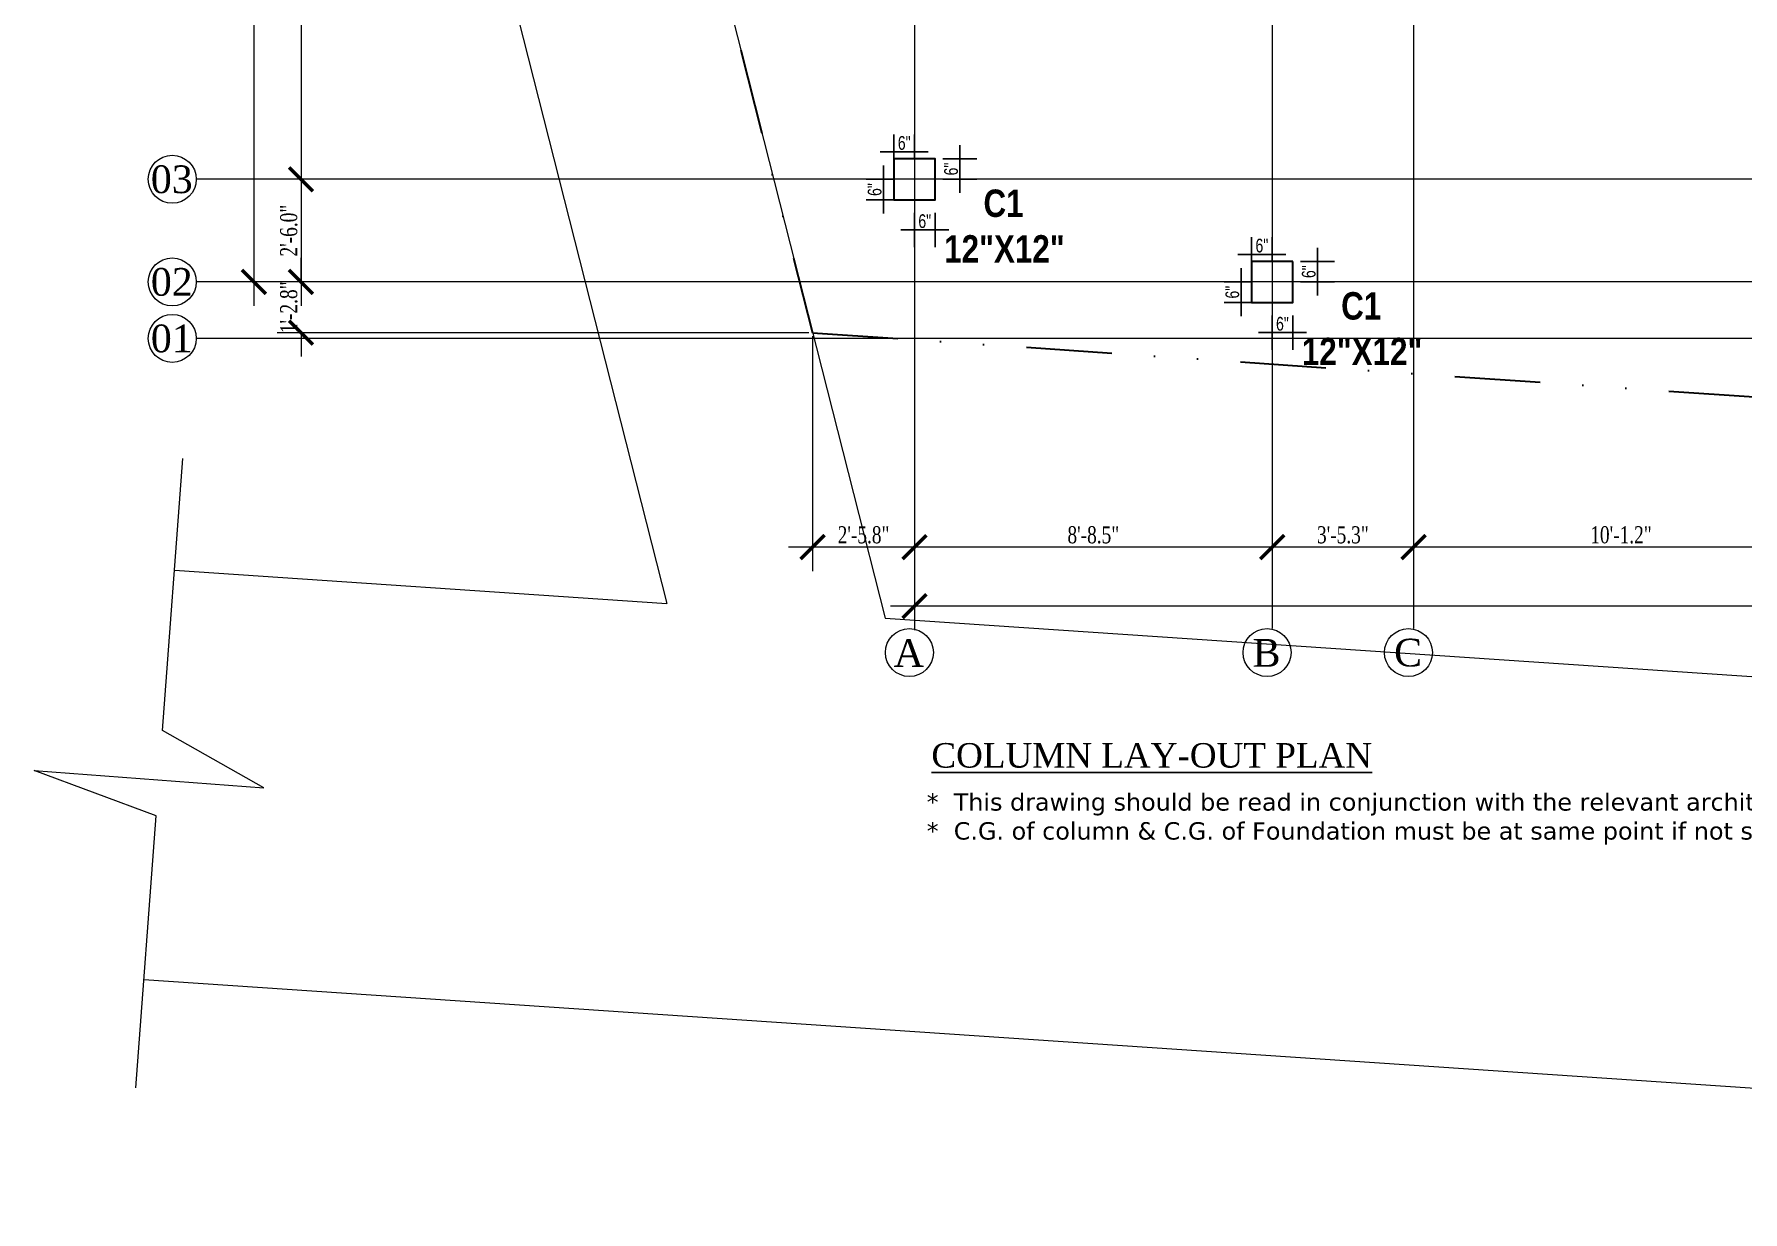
# Model space of a CAD drawing. Header units: inches. Extents: x -79350 to 491628, y -93215 to 155882.
# Drawn here: x 15512.5 to 16011.7, y -5174.3 to -4830.1 of the extents above; entities that cross this region are included whole.
import ezdxf

# ---------------------------------------------------------------- set-up
doc = ezdxf.new("R2010")
doc.units = ezdxf.units.IN
doc.header["$MEASUREMENT"] = 0
doc.linetypes.add('CENTER2', pattern=[1.125, 0.75, -0.125, 0.125, -0.125])
doc.linetypes.add('DIVIDE2', pattern=[0.625, 0.25, -0.125, 0, -0.125, 0, -0.125])
doc.layers.get('0').update_dxf_attribs({"lineweight": 30})
for name, color, linetype, lineweight in [('Column', 1, 'Continuous', 30), ('Dim', 7, 'Continuous', 9), ('Grid Line', 243, 'CENTER2', 9), ('road', 6, 'Continuous', 15), ('TEXT', 250, 'Continuous', 0), ('TEXT-1', 106, 'Continuous', 0)]:
    doc.layers.add(name, color=color, linetype=linetype, lineweight=lineweight)
doc.layers.add('GRID DIM', color=7, linetype='Continuous')
doc.layers.add('Property Line', color=1, linetype='DIVIDE2', lineweight=30, true_color=0xff0000)
doc.styles.add('ISOPC3', font='romantic.ttf')
doc.styles.add('NARROW', font='ARIALN.TTF')
doc.styles.get("Standard").update_dxf_attribs({"font": 'times.ttf', "height": 12})
doc.styles.add('Swis 721 LtCn BT', font='swisscl.ttf')
doc.styles.add('Text', font='times.ttf', dxfattribs={"width": 0.75, "height": 5})
doc.dimstyles.new('Grid Dimension', dxfattribs={"dimscale": 0, "dimtxt": 5, "dimasz": 7, "dimexe": 7, "dimexo": 1, "dimgap": 1, "dimtad": 1, "dimdec": 0, "dimlfac": -1, "dimzin": 3, "dimdsep": 46, "dimlunit": 3, "dimtxsty": 'Text', "dimblk": 'ARCHTICK', "dimcen": 0.9, "dimdle": 7, "dimclrt": 5, "dimadec": 0, "dimazin": 0, "dimtfac": 0.75, "dimtdec": 0, "dimtix": 1, "dimtofl": 0, "dimtmove": 0, "dimatfit": 0, "dimldrblk": 'ARCHTICK', "dimfxl": 1, "dimtolj": 1, "dimtzin": 0, "dimlwd": -1, "dimlwe": -1, "dimarcsym": 0})
doc.dimstyles.new('grid_dim', dxfattribs={"dimtxt": 7, "dimasz": 3, "dimexe": 5, "dimexo": 0, "dimgap": 1, "dimtad": 1, "dimdec": 0, "dimzin": 3, "dimdsep": 46, "dimlunit": 4, "dimtxsty": 'Swis 721 LtCn BT', "dimblk": 'ARCHTICK', "dimcen": 0.125, "dimdle": 4, "dimclrd": 252, "dimclre": 252, "dimclrt": 256, "dimadec": 0, "dimazin": 0, "dimtfac": 0.75, "dimtdec": 0, "dimtix": 1, "dimtofl": 0, "dimtmove": 0, "dimatfit": 3, "dimldrblk": 'DOTSMALL', "dimfxl": 5, "dimfrac": 1, "dimtolj": 1, "dimtzin": 0, "dimarcsym": 0})

# ---------------------------------------------------------------- blocks, each defined once
blk = doc.blocks.new('_ArchTick')
at = {"color": 0, "linetype": 'ByBlock', "const_width": 0.15}
blk.add_lwpolyline([(-0.5, -0.5), (0.5, 0.5)], dxfattribs=at)
blk = doc.blocks.new('*D146')
at = {"layer": 'Defpoints', "color": 0, "lineweight": 40, "ltscale": 100, "transparency": 16777216}
for p in [(15915.54, -4929.32), (16036.72, -4937.58), (15915.54, -4980.02)]:
    blk.add_point(p, dxfattribs=at)
at = {"layer": 'Dim', "color": 0, "ltscale": 100, "transparency": 16777216}
for p, q in [((15915.54, -4930.32), (15915.54, -4987.02)), ((16036.72, -4938.58), (16036.72, -4987.02)), ((16043.72, -4980.02), (15908.54, -4980.02))]:
    blk.add_line(p, q, dxfattribs=at)
at = {"layer": 'Dim', "color": 0, "ltscale": 100, "transparency": 16777216, "xscale": 7, "yscale": 7, "zscale": 7, "rotation": 180}
blk.add_blockref('_ArchTick', (15915.54, -4980.02), dxfattribs=at)
at = {"layer": 'Dim', "color": 0, "ltscale": 100, "transparency": 16777216, "xscale": 7, "yscale": 7, "zscale": 7}
blk.add_blockref('_ArchTick', (16036.72, -4980.02), dxfattribs=at)
at = {"layer": 'Dim', "color": 5, "lineweight": 5, "ltscale": 100, "transparency": 16777216, "insert": (15976.13, -4976.47), "char_height": 5, "attachment_point": 5, "style": 'Text'}
blk.add_mtext('\\A1;10\'-1.2"', dxfattribs=at)
blk = doc.blocks.new('*D147')
at = {"layer": 'Defpoints', "color": 0, "lineweight": 40, "ltscale": 100, "transparency": 16777216}
for p in [(15874.22, -4926.5), (15915.54, -4929.32), (15874.22, -4980.02)]:
    blk.add_point(p, dxfattribs=at)
at = {"layer": 'Dim', "color": 0, "ltscale": 100, "transparency": 16777216}
for p, q in [((15874.22, -4927.5), (15874.22, -4987.02)), ((15915.54, -4930.32), (15915.54, -4987.02)), ((15922.54, -4980.02), (15867.22, -4980.02))]:
    blk.add_line(p, q, dxfattribs=at)
at = {"layer": 'Dim', "color": 0, "ltscale": 100, "transparency": 16777216, "xscale": 7, "yscale": 7, "zscale": 7, "rotation": 180}
blk.add_blockref('_ArchTick', (15874.22, -4980.02), dxfattribs=at)
at = {"layer": 'Dim', "color": 0, "ltscale": 100, "transparency": 16777216, "xscale": 7, "yscale": 7, "zscale": 7}
blk.add_blockref('_ArchTick', (15915.54, -4980.02), dxfattribs=at)
at = {"layer": 'Dim', "color": 5, "lineweight": 5, "ltscale": 100, "transparency": 16777216, "insert": (15894.88, -4976.47), "char_height": 5, "attachment_point": 5, "style": 'Text'}
blk.add_mtext('\\A1;3\'-5.3"', dxfattribs=at)
blk = doc.blocks.new('*D148')
at = {"layer": 'Defpoints', "color": 0, "lineweight": 40, "ltscale": 100, "transparency": 16777216}
for p in [(15769.72, -4919.37), (15874.22, -4926.5), (15769.72, -4980.02)]:
    blk.add_point(p, dxfattribs=at)
at = {"layer": 'Dim', "color": 0, "ltscale": 100, "transparency": 16777216}
for p, q in [((15769.72, -4920.37), (15769.72, -4987.02)), ((15874.22, -4927.5), (15874.22, -4987.02)), ((15881.22, -4980.02), (15762.72, -4980.02))]:
    blk.add_line(p, q, dxfattribs=at)
at = {"layer": 'Dim', "color": 0, "ltscale": 100, "transparency": 16777216, "xscale": 7, "yscale": 7, "zscale": 7, "rotation": 180}
blk.add_blockref('_ArchTick', (15769.72, -4980.02), dxfattribs=at)
at = {"layer": 'Dim', "color": 0, "ltscale": 100, "transparency": 16777216, "xscale": 7, "yscale": 7, "zscale": 7}
blk.add_blockref('_ArchTick', (15874.22, -4980.02), dxfattribs=at)
at = {"layer": 'Dim', "color": 5, "lineweight": 5, "ltscale": 100, "transparency": 16777216, "insert": (15821.97, -4976.47), "char_height": 5, "attachment_point": 5, "style": 'Text'}
blk.add_mtext('\\A1;8\'-8.5"', dxfattribs=at)
blk = doc.blocks.new('*D149')
at = {"layer": 'Defpoints', "color": 0, "lineweight": 40, "ltscale": 100, "transparency": 16777216}
for p in [(15739.96, -4917.34), (15769.72, -4919.37), (15739.96, -4980.02)]:
    blk.add_point(p, dxfattribs=at)
at = {"layer": 'Dim', "color": 0, "ltscale": 100, "transparency": 16777216}
for p, q in [((15739.96, -4918.34), (15739.96, -4987.02)), ((15769.72, -4920.37), (15769.72, -4987.02)), ((15776.72, -4980.02), (15732.96, -4980.02))]:
    blk.add_line(p, q, dxfattribs=at)
at = {"layer": 'Dim', "color": 0, "ltscale": 100, "transparency": 16777216, "xscale": 7, "yscale": 7, "zscale": 7, "rotation": 180}
blk.add_blockref('_ArchTick', (15739.96, -4980.02), dxfattribs=at)
at = {"layer": 'Dim', "color": 0, "ltscale": 100, "transparency": 16777216, "xscale": 7, "yscale": 7, "zscale": 7}
blk.add_blockref('_ArchTick', (15769.72, -4980.02), dxfattribs=at)
at = {"layer": 'Dim', "color": 5, "lineweight": 5, "ltscale": 100, "transparency": 16777216, "insert": (15754.84, -4976.47), "char_height": 5, "attachment_point": 5, "style": 'Text'}
blk.add_mtext('\\A1;2\'-5.8"', dxfattribs=at)
blk = doc.blocks.new('*D65')
at = {"layer": 'Defpoints', "color": 0, "lineweight": 40, "ltscale": 100, "transparency": 16777216}
for p in [(15769.72, -4919.37), (16434.4, -4964.7), (15769.72, -4997.28)]:
    blk.add_point(p, dxfattribs=at)
at = {"layer": 'Dim', "color": 0, "ltscale": 100, "transparency": 16777216}
for p, q in [((15769.72, -4920.37), (15769.72, -5004.28)), ((16434.4, -4965.7), (16434.4, -5004.28)), ((16441.4, -4997.28), (15762.72, -4997.28))]:
    blk.add_line(p, q, dxfattribs=at)
at = {"layer": 'Dim', "color": 0, "ltscale": 100, "transparency": 16777216, "xscale": 7, "yscale": 7, "zscale": 7, "rotation": 180}
blk.add_blockref('_ArchTick', (15769.72, -4997.28), dxfattribs=at)
at = {"layer": 'Dim', "color": 0, "ltscale": 100, "transparency": 16777216, "xscale": 7, "yscale": 7, "zscale": 7}
blk.add_blockref('_ArchTick', (16434.4, -4997.28), dxfattribs=at)
at = {"layer": 'Dim', "color": 5, "lineweight": 5, "ltscale": 100, "transparency": 16777216, "insert": (16102.06, -4993.73), "char_height": 5, "attachment_point": 5, "style": 'Text'}
blk.add_mtext('\\A1;55\'-4.7"', dxfattribs=at)
blk = doc.blocks.new('*D161')
at = {"layer": 'Defpoints', "color": 0, "lineweight": 40, "ltscale": 100, "transparency": 16777216}
for p in [(15634.95, -4750.52), (15590.49, -4872.5), (15665.91, -4872.5)]:
    blk.add_point(p, dxfattribs=at)
at = {"layer": 'Dim', "color": 0, "ltscale": 100, "transparency": 16777216}
for p, q in [((15590.49, -4743.52), (15590.49, -4879.5)), ((15633.95, -4750.52), (15583.49, -4750.52)), ((15664.91, -4872.5), (15583.49, -4872.5))]:
    blk.add_line(p, q, dxfattribs=at)
at = {"layer": 'Dim', "color": 0, "ltscale": 100, "transparency": 16777216, "xscale": 7, "yscale": 7, "zscale": 7}
for p, rotation in [((15590.49, -4750.52), 90), ((15590.49, -4872.5), 270)]:
    blk.add_blockref('_ArchTick', p, dxfattribs=dict(at, rotation=rotation))
at = {"layer": 'Dim', "color": 5, "lineweight": 5, "ltscale": 100, "transparency": 16777216, "insert": (15586.94, -4811.51), "char_height": 5, "attachment_point": 5, "rotation": 90, "style": 'Text'}
blk.add_mtext('\\A1;10\'-2.0"', dxfattribs=at)
blk = doc.blocks.new('*D162')
at = {"layer": 'Defpoints', "color": 0, "lineweight": 40, "ltscale": 100, "transparency": 16777216}
for p in [(15665.91, -4872.5), (15590.49, -4902.5), (15673.52, -4902.5)]:
    blk.add_point(p, dxfattribs=at)
at = {"layer": 'Dim', "color": 0, "ltscale": 100, "transparency": 16777216}
for p, q in [((15590.49, -4865.5), (15590.49, -4909.5)), ((15664.91, -4872.5), (15583.49, -4872.5)), ((15672.52, -4902.5), (15583.49, -4902.5))]:
    blk.add_line(p, q, dxfattribs=at)
at = {"layer": 'Dim', "color": 0, "ltscale": 100, "transparency": 16777216, "xscale": 7, "yscale": 7, "zscale": 7}
for p, rotation in [((15590.49, -4872.5), 90), ((15590.49, -4902.5), 270)]:
    blk.add_blockref('_ArchTick', p, dxfattribs=dict(at, rotation=rotation))
at = {"layer": 'Dim', "color": 5, "lineweight": 5, "ltscale": 100, "transparency": 16777216, "insert": (15586.94, -4887.5), "char_height": 5, "attachment_point": 5, "rotation": 90, "style": 'Text'}
blk.add_mtext('\\A1;2\'-6.0"', dxfattribs=at)
blk = doc.blocks.new('*D163')
at = {"layer": 'Defpoints', "color": 0, "lineweight": 40, "ltscale": 100, "transparency": 16777216}
for p in [(15673.52, -4902.5), (15590.49, -4917.34), (15739.89, -4917.34)]:
    blk.add_point(p, dxfattribs=at)
at = {"layer": 'Dim', "color": 0, "ltscale": 100, "transparency": 16777216}
for p, q in [((15590.49, -4902.5), (15590.49, -4895.5)), ((15672.52, -4902.5), (15583.49, -4902.5)), ((15738.89, -4917.34), (15583.49, -4917.34)), ((15590.49, -4917.34), (15590.49, -4924.34))]:
    blk.add_line(p, q, dxfattribs=at)
at = {"layer": 'Dim', "color": 0, "ltscale": 100, "transparency": 16777216, "xscale": 7, "yscale": 7, "zscale": 7}
for p, rotation in [((15590.49, -4902.5), 270), ((15590.49, -4917.34), 90)]:
    blk.add_blockref('_ArchTick', p, dxfattribs=dict(at, rotation=rotation))
at = {"layer": 'Dim', "color": 5, "lineweight": 5, "ltscale": 100, "transparency": 16777216, "insert": (15586.94, -4909.92), "char_height": 5, "attachment_point": 5, "rotation": 90, "style": 'Text'}
blk.add_mtext('\\A1;1\'-2.8"', dxfattribs=at)
blk = doc.blocks.new('*D66')
at = {"layer": 'Defpoints', "color": 0, "lineweight": 40, "ltscale": 100, "transparency": 16777216}
for p in [(15597.38, -4602.52), (15576.74, -4902.5), (15673.52, -4902.5)]:
    blk.add_point(p, dxfattribs=at)
at = {"layer": 'Dim', "color": 0, "ltscale": 100, "transparency": 16777216}
for p, q in [((15576.74, -4595.52), (15576.74, -4909.5)), ((15596.38, -4602.52), (15569.74, -4602.52)), ((15672.52, -4902.5), (15569.74, -4902.5))]:
    blk.add_line(p, q, dxfattribs=at)
at = {"layer": 'Dim', "color": 0, "ltscale": 100, "transparency": 16777216, "xscale": 7, "yscale": 7, "zscale": 7}
for p, rotation in [((15576.74, -4602.52), 90), ((15576.74, -4902.5), 270)]:
    blk.add_blockref('_ArchTick', p, dxfattribs=dict(at, rotation=rotation))
at = {"layer": 'Dim', "color": 5, "lineweight": 5, "ltscale": 100, "transparency": 16777216, "insert": (15573.19, -4752.51), "char_height": 5, "attachment_point": 5, "rotation": 90, "style": 'Text'}
blk.add_mtext('\\A1;25\'-0.0"', dxfattribs=at)
blk = doc.blocks.new('*D107')
at = {"layer": 'Defpoints', "color": 0, "linetype": 'ByBlock', "ltscale": 90, "transparency": 16777216}
for p in [(15775.72, -4866.5), (15782.97, -4866.5), (15775.72, -4872.5)]:
    blk.add_point(p, dxfattribs=at)
at = {"layer": 'TEXT-1', "color": 252, "lineweight": -2, "ltscale": 90, "transparency": 16777216}
for p, q in [((15777.97, -4866.5), (15787.97, -4866.5)), ((15782.97, -4876.5), (15782.97, -4862.5)), ((15777.97, -4872.5), (15787.97, -4872.5))]:
    blk.add_line(p, q, dxfattribs=at)
at = {"layer": 'TEXT-1', "color": 0, "linetype": 'ByBlock', "lineweight": 5, "ltscale": 90, "transparency": 16777216, "insert": (15780.42, -4869.5), "char_height": 4, "attachment_point": 5, "rotation": 90, "style": 'Swis 721 LtCn BT'}
blk.add_mtext('\\A1;6"', dxfattribs=at)
blk = doc.blocks.new('_DotSmall')
at = {"color": 0, "linetype": 'ByBlock', "const_width": 0.5}
blk.add_lwpolyline([(-0.0625, 0, 1), (0.0625, 0, 1)], format="xyb", close=True, dxfattribs=at)
blk = doc.blocks.new('_None')
blk = doc.blocks.new('*D108')
at = {"layer": 'Defpoints', "color": 0, "linetype": 'ByBlock', "ltscale": 90, "transparency": 16777216}
for p in [(15763.72, -4872.5), (15760.65, -4878.5), (15763.72, -4878.5)]:
    blk.add_point(p, dxfattribs=at)
at = {"layer": 'TEXT-1', "color": 252, "lineweight": -2, "ltscale": 90, "transparency": 16777216}
for p, q in [((15760.65, -4868.5), (15760.65, -4882.5)), ((15763.72, -4872.5), (15755.65, -4872.5)), ((15763.72, -4878.5), (15755.65, -4878.5))]:
    blk.add_line(p, q, dxfattribs=at)
at = {"layer": 'TEXT-1', "color": 0, "linetype": 'ByBlock', "lineweight": 5, "ltscale": 90, "transparency": 16777216, "insert": (15758.1, -4875.5), "char_height": 4, "attachment_point": 5, "rotation": 90, "style": 'Swis 721 LtCn BT'}
blk.add_mtext('\\A1;6"', dxfattribs=at)
blk = doc.blocks.new('*D109')
at = {"layer": 'Defpoints', "color": 0, "linetype": 'ByBlock', "ltscale": 90, "transparency": 16777216}
for p in [(15763.72, -4866.5), (15769.72, -4864.45), (15769.72, -4866.5)]:
    blk.add_point(p, dxfattribs=at)
at = {"layer": 'TEXT-1', "color": 252, "lineweight": -2, "ltscale": 90, "transparency": 16777216}
for p, q in [((15763.72, -4866.5), (15763.72, -4859.45)), ((15769.72, -4866.5), (15769.72, -4859.45)), ((15759.72, -4864.45), (15773.72, -4864.45))]:
    blk.add_line(p, q, dxfattribs=at)
at = {"layer": 'TEXT-1', "color": 0, "linetype": 'ByBlock', "lineweight": 5, "ltscale": 90, "transparency": 16777216, "insert": (15766.72, -4861.9), "char_height": 4, "attachment_point": 5, "style": 'Swis 721 LtCn BT'}
blk.add_mtext('\\A1;6"', dxfattribs=at)
blk = doc.blocks.new('*D110')
at = {"layer": 'Defpoints', "color": 0, "linetype": 'ByBlock', "ltscale": 90, "transparency": 16777216}
for p in [(15769.72, -4881.5), (15775.72, -4881.5), (15775.72, -4887.31)]:
    blk.add_point(p, dxfattribs=at)
at = {"layer": 'TEXT-1', "color": 252, "lineweight": -2, "ltscale": 90, "transparency": 16777216}
for p, q in [((15769.72, -4882.31), (15769.72, -4892.31)), ((15775.72, -4882.31), (15775.72, -4892.31)), ((15765.72, -4887.31), (15779.72, -4887.31))]:
    blk.add_line(p, q, dxfattribs=at)
at = {"layer": 'TEXT-1', "color": 0, "linetype": 'ByBlock', "lineweight": 5, "ltscale": 90, "transparency": 16777216, "insert": (15772.72, -4884.76), "char_height": 4, "attachment_point": 5, "style": 'Swis 721 LtCn BT'}
blk.add_mtext('\\A1;6"', dxfattribs=at)
blk = doc.blocks.new('*D111')
at = {"layer": 'Defpoints', "color": 0, "linetype": 'ByBlock', "ltscale": 90, "transparency": 16777216}
for p in [(15880.22, -4896.5), (15887.47, -4896.5), (15880.22, -4902.5)]:
    blk.add_point(p, dxfattribs=at)
at = {"layer": 'TEXT-1', "color": 252, "lineweight": -2, "ltscale": 90, "transparency": 16777216}
for p, q in [((15882.47, -4896.5), (15892.47, -4896.5)), ((15887.47, -4906.5), (15887.47, -4892.5)), ((15882.47, -4902.5), (15892.47, -4902.5))]:
    blk.add_line(p, q, dxfattribs=at)
at = {"layer": 'TEXT-1', "color": 0, "linetype": 'ByBlock', "lineweight": 5, "ltscale": 90, "transparency": 16777216, "insert": (15884.92, -4899.5), "char_height": 4, "attachment_point": 5, "rotation": 90, "style": 'Swis 721 LtCn BT'}
blk.add_mtext('\\A1;6"', dxfattribs=at)
blk = doc.blocks.new('*D112')
at = {"layer": 'Defpoints', "color": 0, "linetype": 'ByBlock', "ltscale": 90, "transparency": 16777216}
for p in [(15868.22, -4902.5), (15865.15, -4908.5), (15868.22, -4908.5)]:
    blk.add_point(p, dxfattribs=at)
at = {"layer": 'TEXT-1', "color": 252, "lineweight": -2, "ltscale": 90, "transparency": 16777216}
for p, q in [((15865.15, -4898.5), (15865.15, -4912.5)), ((15868.22, -4902.5), (15860.15, -4902.5)), ((15868.22, -4908.5), (15860.15, -4908.5))]:
    blk.add_line(p, q, dxfattribs=at)
at = {"layer": 'TEXT-1', "color": 0, "linetype": 'ByBlock', "lineweight": 5, "ltscale": 90, "transparency": 16777216, "insert": (15862.6, -4905.5), "char_height": 4, "attachment_point": 5, "rotation": 90, "style": 'Swis 721 LtCn BT'}
blk.add_mtext('\\A1;6"', dxfattribs=at)
blk = doc.blocks.new('*D113')
at = {"layer": 'Defpoints', "color": 0, "linetype": 'ByBlock', "ltscale": 90, "transparency": 16777216}
for p in [(15868.22, -4896.5), (15874.22, -4894.45), (15874.22, -4896.5)]:
    blk.add_point(p, dxfattribs=at)
at = {"layer": 'TEXT-1', "color": 252, "lineweight": -2, "ltscale": 90, "transparency": 16777216}
for p, q in [((15868.22, -4896.5), (15868.22, -4889.45)), ((15874.22, -4896.5), (15874.22, -4889.45)), ((15864.22, -4894.45), (15878.22, -4894.45))]:
    blk.add_line(p, q, dxfattribs=at)
at = {"layer": 'TEXT-1', "color": 0, "linetype": 'ByBlock', "lineweight": 5, "ltscale": 90, "transparency": 16777216, "insert": (15871.22, -4891.9), "char_height": 4, "attachment_point": 5, "style": 'Swis 721 LtCn BT'}
blk.add_mtext('\\A1;6"', dxfattribs=at)
blk = doc.blocks.new('*D114')
at = {"layer": 'Defpoints', "color": 0, "linetype": 'ByBlock', "ltscale": 90, "transparency": 16777216}
for p in [(15874.22, -4911.5), (15880.22, -4911.5), (15880.22, -4917.31)]:
    blk.add_point(p, dxfattribs=at)
at = {"layer": 'TEXT-1', "color": 252, "lineweight": -2, "ltscale": 90, "transparency": 16777216}
for p, q in [((15874.22, -4912.31), (15874.22, -4922.31)), ((15880.22, -4912.31), (15880.22, -4922.31)), ((15870.22, -4917.31), (15884.22, -4917.31))]:
    blk.add_line(p, q, dxfattribs=at)
at = {"layer": 'TEXT-1', "color": 0, "linetype": 'ByBlock', "lineweight": 5, "ltscale": 90, "transparency": 16777216, "insert": (15877.22, -4914.76), "char_height": 4, "attachment_point": 5, "style": 'Swis 721 LtCn BT'}
blk.add_mtext('\\A1;6"', dxfattribs=at)

msp = doc.modelspace()

# ---------------------------------------------------------------- linework, layer by layer
at = {"layer": 'Column'}
for points in [[(15763.72, -4878.5), (15775.72, -4878.5), (15775.72, -4866.5), (15763.72, -4866.5)], [(15880.22, -4896.5), (15868.22, -4896.5), (15868.22, -4908.5), (15880.22, -4908.5)]]:
    msp.add_lwpolyline(points, close=True, dxfattribs=at)
at = {"layer": 'Grid Line', "linetype": 'ByBlock', "ltscale": 100}
for p, q in [((15769.72, -4499.84), (15769.72, -5003.84)), ((15874.22, -4499.84), (15874.22, -5003.84)), ((15915.54, -4499.84), (15915.54, -5003.84)), ((16514.9, -4872.5), (15559.88, -4872.5)), ((16514.9, -4902.5), (15559.88, -4902.5)), ((16514.9, -4919.02), (15559.88, -4919.02)), ((15559.88, -4919.02), (15559.88, -4919.02))]:
    msp.add_line(p, q, dxfattribs=at)
at = {"layer": 'Property Line', "ltscale": 100}
msp.add_line((15739.89, -4917.34), (16480.4, -4967.84), dxfattribs=at)
msp.add_lwpolyline([(16480.4, -4535.84), (15657.29, -4591.65), (15739.89, -4917.34), (16480.4, -4967.84)], close=True, dxfattribs=at)
at = {"layer": 'road'}
for p, q in [((15585.88, -4557.21), (15697.37, -4996.46)), ((15553.52, -4986.77), (15697.37, -4996.46)), ((15544.56, -5106.44), (16552.28, -5174.34))]:
    msp.add_line(p, q, dxfattribs=at)
for points in [[(15648.54, -4557.21), (15761.13, -5000.76), (16561.23, -5054.67)], [(15542.19, -5138.1), (15548.14, -5058.57), (15512.53, -5045.37), (15579.59, -5050.39), (15550.01, -5033.64), (15555.96, -4954.11)]]:
    msp.add_lwpolyline(points, dxfattribs=at)
at = {"layer": 'TEXT'}
for centre in [(15552.87, -4872.5), (15552.87, -4902.5), (15552.87, -4919.02), (15768.22, -5010.85), (15872.72, -5010.85), (15914.04, -5010.85)]:
    msp.add_circle(centre, 7.01, dxfattribs=at)

# ---------------------------------------------------------------- texts
at = {"layer": 'GRID DIM', "color": 18, "ltscale": 0.2, "true_color": 0x000000, "insert": (15774.66, -5037.31), "char_height": 7.1701, "width": 250.8607, "attachment_point": 1, "style": 'ISOPC3'}
msp.add_mtext('{\\LCOLUMN LAY-OUT PLAN}', dxfattribs=at)
at = {"layer": 'TEXT', "char_height": 8.1, "attachment_point": 8}
for s, heights, insert in [('03', [0], (15552.73, -4876.66)), ('02', [0], (15552.73, -4906.66)), ('01', [0], (15552.73, -4923.19)), ('A', [0], (15768.08, -5015.02)), ('B', [9.12], (15872.58, -5015.02)), ('C', [0], (15913.91, -5015.02))]:
    msp.add_mtext_dynamic_manual_height_columns(s, width=172.4608, gutter_width=1, heights=heights, dxfattribs=dict(at, insert=insert))
at = {"layer": 'TEXT', "color": 5, "lineweight": -2, "char_height": 8, "width": 47.8196, "attachment_point": 1, "style": 'NARROW'}
for insert in [(15771.5, -4875.5), (15876, -4905.5)]:
    msp.add_mtext('\\pxi2.2975;{\\fArial Narrow|b1|i0|c0|p34;C1\\P\\pi0.86288;12"X12"}', dxfattribs=dict(at, insert=insert))
at = {"layer": 'TEXT', "color": 18, "lineweight": 0, "true_color": 0x000000, "insert": (15773.28, -5051.97), "char_height": 5.07881, "width": 332.1242, "attachment_point": 1}
msp.add_mtext('{\\fVerdana|b0|i0|c0|p34;*  This drawing should be read in conjunction with the relevant architectural drawing.\\P*  C.G. of column & C.G. of Foundation must be at same point if not shown otherwise.}', dxfattribs=at)

# ---------------------------------------------------------------- dimensions: what is measured, and where the dimension line sits
at = {"layer": 'Dim', "lineweight": 5, "ltscale": 100}
for base, p1, p2, picture, middle in [((15576.74, -4902.5), (15597.38, -4602.52), (15673.52, -4902.5), '*D66', (15573.19, -4752.51)), ((15590.49, -4872.5), (15634.95, -4750.52), (15665.91, -4872.5), '*D161', (15586.94, -4811.51)), ((15590.49, -4902.5), (15665.91, -4872.5), (15673.52, -4902.5), '*D162', (15586.94, -4887.5)), ((15590.49, -4917.34), (15673.52, -4902.5), (15739.89, -4917.34), '*D163', (15586.94, -4909.92))]:
    dim = msp.add_linear_dim(base=base, p1=p1, p2=p2, angle=90, dimstyle='Grid Dimension', override={"dimscale": 1, "dimdec": 1, "dimtmove": 1}, dxfattribs=at)
    dim.commit()
    dim.dimension.update_dxf_attribs({"geometry": picture, "text_midpoint": middle})
for base, p1, p2, picture, middle in [((15739.96, -4980.02), (15769.72, -4919.37), (15739.96, -4917.34), '*D149', (15754.84, -4976.47)), ((15769.72, -4980.02), (15874.22, -4926.5), (15769.72, -4919.37), '*D148', (15821.97, -4976.47)), ((15769.72, -4997.28), (16434.4, -4964.7), (15769.72, -4919.37), '*D65', (16102.06, -4993.73)), ((15874.22, -4980.02), (15915.54, -4929.32), (15874.22, -4926.5), '*D147', (15894.88, -4976.47)), ((15915.54, -4980.02), (16036.72, -4937.58), (15915.54, -4929.32), '*D146', (15976.13, -4976.47))]:
    dim = msp.add_linear_dim(base=base, p1=p1, p2=p2, dimstyle='Grid Dimension', override={"dimscale": 1, "dimdec": 1, "dimtmove": 1}, dxfattribs=at)
    dim.commit()
    dim.dimension.update_dxf_attribs({"geometry": picture, "text_midpoint": middle})
at = {"layer": 'TEXT-1', "color": 18, "linetype": 'ByBlock', "lineweight": 5, "ltscale": 90, "true_color": 0x000000}
for base, p1, p2, picture, middle in [((15769.72, -4864.45), (15763.72, -4866.5), (15769.72, -4866.5), '*D109', (15766.72, -4861.9)), ((15775.72, -4887.31), (15769.72, -4881.5), (15775.72, -4881.5), '*D110', (15772.72, -4884.76)), ((15874.22, -4894.45), (15868.22, -4896.5), (15874.22, -4896.5), '*D113', (15871.22, -4891.9)), ((15880.22, -4917.31), (15874.22, -4911.5), (15880.22, -4911.5), '*D114', (15877.22, -4914.76))]:
    dim = msp.add_linear_dim(base=base, p1=p1, p2=p2, dimstyle='grid_dim', override={"dimtxt": 4, "dimgap": 0.5, "dimdec": 1, "dimblk": 'None', "dimblk1": 'ArchTick', "dimclrt": 0, "dimfxlon": 1, "dimarcsym": 1}, dxfattribs=at)
    dim.commit()
    dim.dimension.update_dxf_attribs({"geometry": picture, "text_midpoint": middle})
for base, p1, p2, picture, middle in [((15782.97, -4866.5), (15775.72, -4872.5), (15775.72, -4866.5), '*D107', (15780.42, -4869.5)), ((15760.65, -4878.5), (15763.72, -4872.5), (15763.72, -4878.5), '*D108', (15758.1, -4875.5)), ((15887.47, -4896.5), (15880.22, -4902.5), (15880.22, -4896.5), '*D111', (15884.92, -4899.5)), ((15865.15, -4908.5), (15868.22, -4902.5), (15868.22, -4908.5), '*D112', (15862.6, -4905.5))]:
    dim = msp.add_linear_dim(base=base, p1=p1, p2=p2, angle=90, dimstyle='grid_dim', override={"dimtxt": 4, "dimgap": 0.5, "dimdec": 1, "dimblk": 'None', "dimblk1": 'ArchTick', "dimclrt": 0, "dimfxlon": 1, "dimarcsym": 1}, dxfattribs=at)
    dim.commit()
    dim.dimension.update_dxf_attribs({"geometry": picture, "text_midpoint": middle})

doc.saveas('drawing.dxf')
